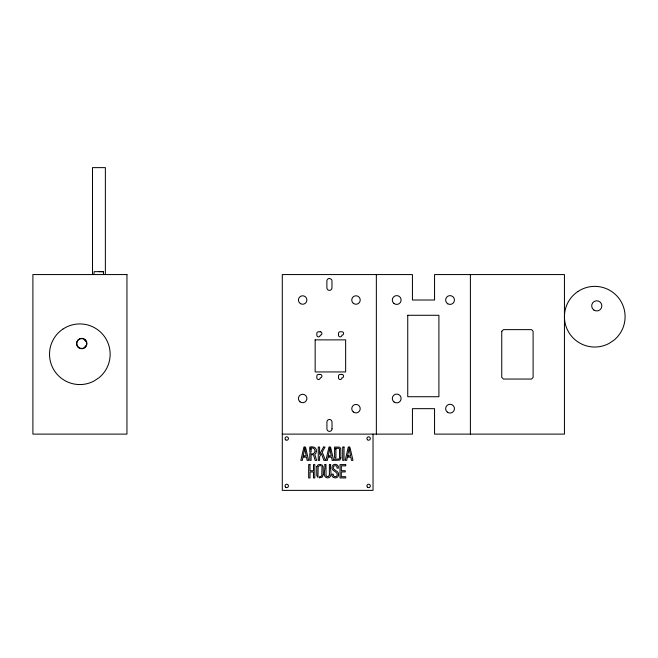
<?xml version="1.0" encoding="UTF-8"?>
<svg xmlns="http://www.w3.org/2000/svg" width="658" height="658" viewBox="0 0 658 658"><rect width="100%" height="100%" fill="white"/><g stroke="black" fill="none" stroke-linecap="round" stroke-linejoin="round"><path stroke-width="0.99" d="M93.872 274.592L94.16 271.647L103.339 271.647L103.627 274.592M84.948 346.676L85.548 345.993M103.339 271.647L99.037 271.647M282.298 434.115L412.434 434.115L412.434 408.667L434.551 408.667L434.551 434.115L564.449 434.115L564.449 274.567L434.551 274.567L434.551 300.015L412.434 300.015L412.434 274.567L282.298 274.567L282.298 490.375L373.028 490.375L373.028 434.115M85.548 340.984L85.359 340.688A4.244 4.244 0 0 0 84.528 339.956M470.396 274.567L470.396 434.115M376.351 274.567L376.351 434.115M105.37 274.353L105.37 167.626L92.49 167.626L92.49 274.353M309.992 464.606L309.992 470.758L313.488 470.758L313.488 464.606L314.812 464.606L314.812 477.938L313.488 477.938L313.488 471.992L309.992 471.992L309.992 477.938L308.668 477.938L308.668 464.606L309.992 464.606M315.157 339.873L315.157 371.943L345.656 371.943L345.656 339.873L315.157 339.873M407.738 315.281L407.738 396.725L438.902 396.725L438.902 315.281L407.738 315.281M501.75 331.328L501.75 377.355L503.444 379.049L531.623 379.049L533.103 377.355L533.103 331.328L531.623 329.633L503.444 329.633L501.75 331.328M338.516 334.535L338.508 335.169A1.694 1.694 0 0 0 340.638 336.806L341.05 336.641A1.694 1.694 0 0 0 341.897 335.169A1.694 1.694 0 0 0 343.599 333.474A1.694 1.694 0 0 0 341.897 331.772L340.202 331.772A1.694 1.694 0 0 0 338.508 333.474L338.516 334.535M338.434 474.813C338.886 479.353 330.735 478.695 331.994 474.155L333.293 474.155L333.417 475.652L334.387 476.606L336.065 476.606L337.011 475.652A5.815 5.815 0 0 0 337.052 473.382C335.3 470.996 330.456 470.116 332.2 466.061C333.532 462.845 339.503 464.351 338.36 468.151L337.06 468.151L336.945 466.612L336.032 465.658L333.779 466.004C331.007 470.602 339.709 470.24 338.434 474.813M316.769 466.695L316.769 475.57L317.978 477.42L318.127 466.777L319.146 465.757L320.66 465.7L320.948 464.425L318.192 464.729L316.769 466.695M323.292 474.582L322.42 477.058L319.319 477.889L319.582 476.614L320.824 476.515L321.844 475.487L321.976 464.852L323.193 466.695L323.292 474.582M340.877 457.976L339.791 460.098L334.609 460.37L334.609 459.136L338.993 459.07L339.561 458.05L339.495 448.896L338.566 448.271L334.609 448.271L334.609 447.037L339.52 447.193L340.729 448.419L340.877 457.976M316.276 451.635L315.881 453.321L314.754 454.382L316.654 460.386L315.124 460.386L313.463 454.727L311.094 454.752L311.094 460.386L309.778 460.386L309.778 453.526C316.786 456.084 316.638 445.762 309.778 448.279L309.778 447.053C312.953 446.157 317.378 447.613 316.276 451.635M329.387 474.879L328.424 476.532L326.919 476.532L326.064 475.652L325.957 464.474L324.641 464.474C326.08 467.986 321.491 477.371 327.659 477.938C333.853 477.387 329.271 467.986 330.703 464.474L329.387 464.474L329.387 474.879M305.016 447.053L302.302 460.386L300.838 460.386L303.922 447.053L305.016 447.053M303.889 455.912L303.642 457.145L306.472 457.145L307.13 460.386L308.594 460.386L305.608 447.465L305.049 450.171L306.217 455.92L303.889 455.912M330.069 447.062L327.355 460.386L325.891 460.386L328.975 447.062L330.069 447.062M328.942 455.92L328.696 457.154L331.525 457.154L332.183 460.386L333.647 460.386L330.661 447.473L330.11 450.179L331.27 455.928L328.942 455.92M349.39 447.053L346.676 460.378L345.211 460.378L348.288 447.053L349.39 447.053M348.263 455.912L348.016 457.145L350.837 457.145L351.495 460.378L352.968 460.378L349.982 447.465L349.423 450.171L350.591 455.92L348.263 455.912M323.555 447.053L319.591 454.398L319.591 447.053L318.266 447.053L318.266 460.386L319.591 460.386L319.591 456.742L321.4 453.518L323.901 460.386L325.455 460.386L322.214 452.071L325.036 447.053L323.555 447.053M62.847 329.123L60.659 330.744A30.326 30.326 0 0 0 94.036 381.031L98.988 377.741A30.326 30.326 0 0 0 96.759 329.082L94.209 327.544A30.326 30.326 0 0 0 65.619 327.454L62.847 329.123M577.798 291.568L575.61 293.188A30.326 30.326 0 0 0 608.987 343.484L613.939 340.194A30.326 30.326 0 0 0 611.701 291.535L609.16 289.997A30.326 30.326 0 0 0 580.57 289.907L577.798 291.568M329.387 278.466L328.761 278.564A2.542 2.542 0 0 0 326.878 281.024L326.878 287.809A2.542 2.542 0 0 0 329.419 290.359A2.542 2.542 0 0 0 331.969 287.809L331.969 281.024A2.542 2.542 0 0 0 331.221 279.222L329.387 278.466M126.953 274.567L32.9 274.567L32.9 434.115L126.953 434.115L126.953 274.567M320.232 331.788L318.53 331.788A1.694 1.694 0 0 0 316.835 333.483L316.835 335.185A1.694 1.694 0 0 0 318.53 336.88A1.694 1.694 0 0 0 320.232 335.185A1.694 1.694 0 0 0 321.926 333.483A1.694 1.694 0 0 0 320.232 331.788M320.232 374.427L318.53 374.427A1.694 1.694 0 0 0 316.835 376.121L316.835 377.815A1.694 1.694 0 0 0 318.53 379.518A1.694 1.694 0 0 0 320.232 377.815A1.694 1.694 0 0 0 321.926 376.121A1.694 1.694 0 0 0 320.232 374.427M341.897 374.427L340.202 374.427A1.694 1.694 0 0 0 338.508 376.121L338.508 377.815A1.694 1.694 0 0 0 340.202 379.518A1.694 1.694 0 0 0 341.897 377.815A1.694 1.694 0 0 0 343.599 376.121A1.694 1.694 0 0 0 341.897 374.427M344.019 447.053L342.695 447.053L342.695 460.386L344.019 460.386L344.019 447.053M311.094 448.953L309.778 448.953L309.778 452.21L311.102 452.21L311.094 448.953M335.925 448.929L334.609 448.929L334.609 457.828L335.925 457.828L335.925 448.929M345.713 464.606L339.997 464.606L339.997 477.938L345.713 477.938L345.713 476.705L341.313 476.705L341.313 471.934L345.253 471.934L345.253 470.7L341.313 470.7L341.313 465.839L345.713 465.839L345.713 464.606M332.01 428.827L332.01 422.041A2.542 2.542 0 0 0 329.461 419.5A2.542 2.542 0 0 0 326.919 422.041L326.919 428.827A2.542 2.542 0 0 0 329.461 431.377A2.542 2.542 0 0 0 332.01 428.827M367.427 439.717A1.694 1.694 0 0 0 370.265 438.96A1.694 1.694 0 0 0 368.184 436.879A1.694 1.694 0 0 0 367.427 439.717M367.509 487.2A1.694 1.694 0 0 0 370.289 486.254A1.694 1.694 0 0 0 368.077 484.313A1.694 1.694 0 0 0 367.509 487.2M285.802 439.931A1.694 1.694 0 0 0 288.443 438.631A1.694 1.694 0 0 0 286 436.994A1.694 1.694 0 0 0 285.802 439.931M285.63 487.2A1.694 1.694 0 0 0 288.41 486.254A1.694 1.694 0 0 0 286.205 484.313A1.694 1.694 0 0 0 285.63 487.2M300.443 303.634A4.244 4.244 0 0 0 306.899 300.122A4.244 4.244 0 0 0 300.632 296.289A4.244 4.244 0 0 0 300.443 303.634M353.354 303.346A4.244 4.244 0 0 0 360.189 300.632A4.244 4.244 0 0 0 354.423 296.075A4.244 4.244 0 0 0 353.354 303.346M300.032 401.816A4.244 4.244 0 0 0 306.85 399.093A4.244 4.244 0 0 0 301.084 394.545A4.244 4.244 0 0 0 300.032 401.816M353.264 411.916A4.244 4.244 0 0 0 360.165 409.399A4.244 4.244 0 0 0 354.539 404.678A4.244 4.244 0 0 0 353.264 411.916M593.927 310.091A5.091 5.091 0 0 0 601.856 306.225A5.091 5.091 0 0 0 594.544 301.29A5.091 5.091 0 0 0 593.927 310.091M394.01 401.972A4.409 4.409 0 0 0 401.076 399.085A4.409 4.409 0 0 0 395.039 394.405A4.409 4.409 0 0 0 394.01 401.972M393.978 303.478A4.409 4.409 0 0 0 401.076 300.648A4.409 4.409 0 0 0 395.071 295.919A4.409 4.409 0 0 0 393.978 303.478M447.802 303.815A4.409 4.409 0 0 0 454.448 300.056A4.409 4.409 0 0 0 447.876 296.174A4.409 4.409 0 0 0 447.802 303.815M447.284 412.105A4.409 4.409 0 0 0 454.398 409.334A4.409 4.409 0 0 0 448.435 404.555A4.409 4.409 0 0 0 447.284 412.105M78.985 347.638A5.091 5.091 0 0 0 86.905 343.772A5.091 5.091 0 0 0 79.593 338.845A5.091 5.091 0 0 0 78.985 347.638M78.286 347.498A5.091 5.091 0 0 0 86.626 344.652A5.091 5.091 0 0 0 79.988 338.845A5.091 5.091 0 0 0 78.286 347.498"/></g></svg>
